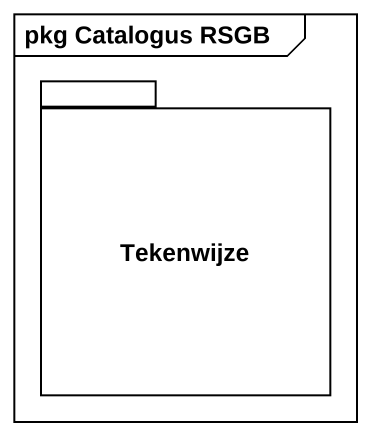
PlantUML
@startuml
mainframe pkg Catalogus RSGB
package Tekenwijze {
}
@enduml
